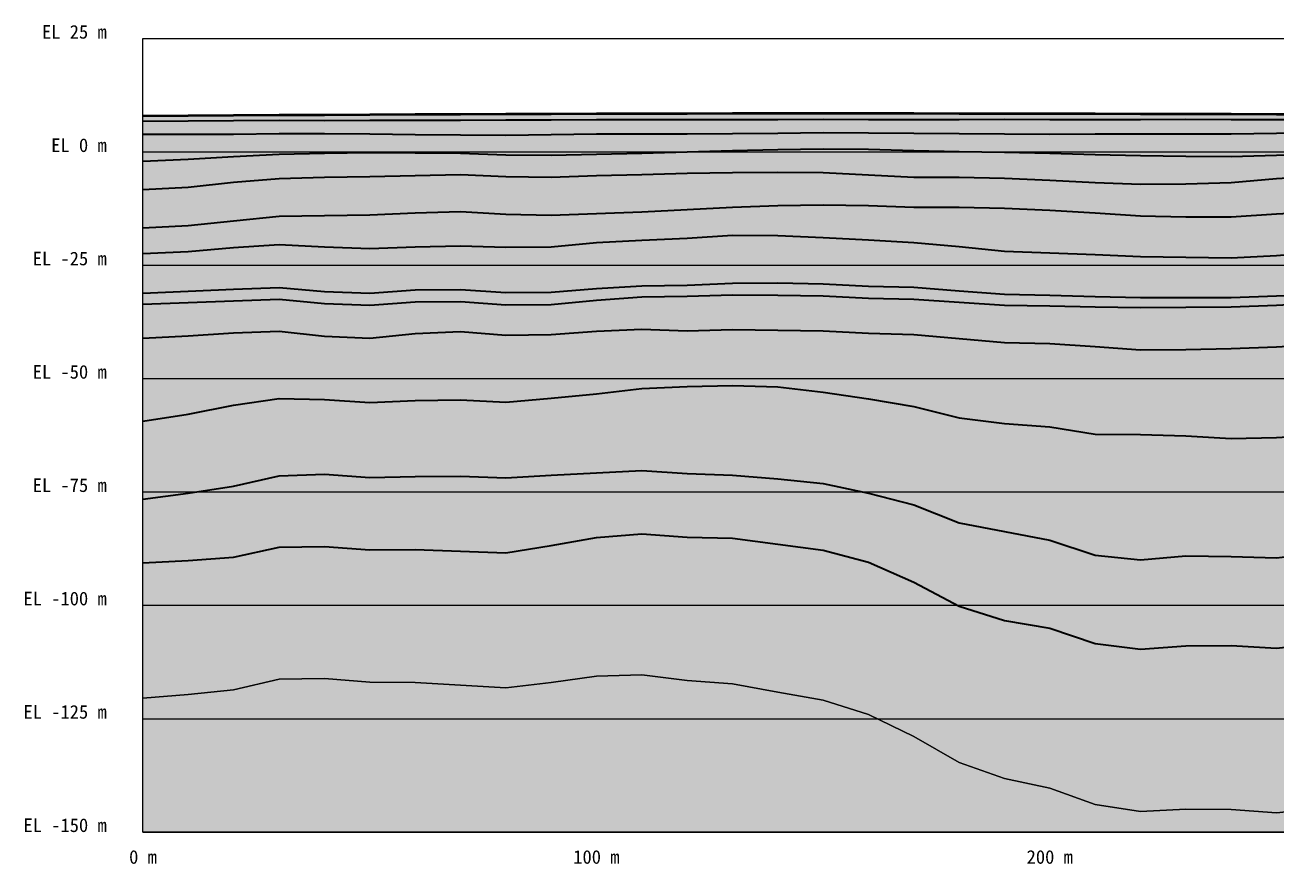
# Model space of a CAD drawing. Extents: x -26 to 2908, y -157 to 285.
# Drawn here: x -26 to 250.1, y -157 to 28 of the extents above; entities that cross this region are included whole.
import ezdxf
from ezdxf.enums import TextEntityAlignment as Align

# ---------------------------------------------------------------- set-up
doc = ezdxf.new("R2010")
doc.units = 0
doc.header["$MEASUREMENT"] = 0
for name, color, linetype, true_color in [('05_座標目盛', 7, 'Continuous', 0x969696), ('30_岩相カラー_01_表土・人工改変の可能性を含む表層（推定）', 7, 'Continuous', 0x9b805e), ('30_岩相カラー_02_有機質を含む粘土・シルト（推定）', 7, 'Continuous', 0x7f8b7a), ('30_岩相カラー_03_粘土質堆積物（推定）', 7, 'Continuous', 0x98a6a3), ('30_岩相カラー_04_シルト質堆積物（推定）', 7, 'Continuous', 0xaaa99d), ('30_岩相カラー_05_砂質堆積物（推定）', 7, 'Continuous', 0xd6bd76), ('30_岩相カラー_06_れきまじり砂（推定）', 7, 'Continuous', 0xbf9b69), ('30_岩相カラー_07_砂れき（推定）', 7, 'Continuous', 0xaa8564), ('30_岩相カラー_08_高有機質土（泥炭）（推定）', 7, 'Continuous', 0x665b45), ('30_岩相カラー_09_更新統の粘土質堆積物（推定）', 7, 'Continuous', 0x7d8988), ('30_岩相カラー_10_更新統の砂質堆積物（推定）', 7, 'Continuous', 0xb8a477), ('30_岩相カラー_11_更新統の砂れき質堆積物（推定）', 7, 'Continuous', 0x92765f), ('30_岩相カラー_12_更新統のシルト・粘土質堆積物（推定）', 7, 'Continuous', 0x747f7d), ('30_岩相カラー_13_更新統または下位の堆積物・表示基底（推定）', 7, 'Continuous', 0x666866)]:
    doc.layers.add(name, color=color, linetype=linetype, true_color=true_color)
for name, color, linetype in [('10_地表面', 7, 'Continuous'), ('20_岩相区分線_推定', 7, 'Continuous'), ('90_注記_共通', 7, 'Continuous')]:
    doc.layers.add(name, color=color, linetype=linetype)
doc.layers.add('19_ハッチ境界_非印刷', color=7, linetype='Continuous', true_color=0xffffff, plot=False)
doc.styles.add('MS_GOTHIC', font='MS Gothic.ttf')

msp = doc.modelspace()

# ---------------------------------------------------------------- hatches: boundary and pattern name
at = {"layer": '30_岩相カラー_01_表土・人工改変の可能性を含む表層（推定）', "linetype": 'Continuous', "true_color": 0x9b805e}
msp.add_hatch(color=45, dxfattribs=at).paths.add_polyline_path([(0, 8), (10, 8.06), (20, 8.12), (30, 8.17), (40, 8.22), (50, 8.28), (60, 8.32), (70, 8.37), (80, 8.41), (90, 8.44), (100, 8.47), (110, 8.5), (120, 8.52), (130, 8.53), (140, 8.54), (150, 8.54), (160, 8.54), (170, 8.53), (180, 8.52), (190, 8.51), (200, 8.49), (210, 8.46), (220, 8.44), (230, 8.41), (240, 8.38), (250, 8.35), (260, 8.32), (270, 8.29), (280, 8.26), (290, 8.24), (300, 8.21), (310, 8.19), (320, 8.18), (330, 8.17), (340, 8.16), (350, 8.16), (360, 8.16), (370, 8.17), (380, 8.18), (390, 8.2), (400, 8.23), (410, 8.26), (420, 8.29), (430, 8.33), (440, 8.38), (450, 8.42), (460, 8.48), (470, 8.53), (480, 8.58), (490, 8.64), (500, 8.7), (500, 7.62), (490, 7.61), (480, 7.59), (470, 7.53), (460, 7.45), (450, 7.37), (440, 7.32), (430, 7.34), (420, 7.25), (410, 7.17), (400, 7.13), (390, 7.08), (380, 7.05), (370, 7.03), (360, 6.97), (350, 6.97), (340, 7), (330, 7.03), (320, 7.03), (310, 7.03), (300, 7.04), (290, 7.07), (280, 7.07), (270, 7.11), (260, 7.15), (250, 7.16), (240, 7.17), (230, 7.21), (220, 7.2), (210, 7.18), (200, 7.16), (190, 7.21), (180, 7.2), (170, 7.19), (160, 7.18), (150, 7.22), (140, 7.2), (130, 7.19), (120, 7.19), (110, 7.14), (100, 7.13), (90, 7.09), (80, 7.07), (70, 7.03), (60, 7), (50, 6.98), (40, 6.96), (30, 6.98), (20, 6.92), (10, 6.86), (0, 6.81)])
at = {"layer": '30_岩相カラー_02_有機質を含む粘土・シルト（推定）', "linetype": 'Continuous', "true_color": 0x7f8b7a}
msp.add_hatch(color=8, dxfattribs=at).paths.add_polyline_path([(0, 6.81), (10, 6.86), (20, 6.92), (30, 6.98), (40, 6.96), (50, 6.98), (60, 7), (70, 7.03), (80, 7.07), (90, 7.09), (100, 7.13), (110, 7.14), (120, 7.19), (130, 7.19), (140, 7.2), (150, 7.22), (160, 7.18), (170, 7.19), (180, 7.2), (190, 7.21), (200, 7.16), (210, 7.18), (220, 7.2), (230, 7.21), (240, 7.17), (250, 7.16), (260, 7.15), (270, 7.11), (280, 7.07), (290, 7.07), (300, 7.04), (310, 7.03), (320, 7.03), (330, 7.03), (340, 7), (350, 6.97), (360, 6.97), (370, 7.03), (380, 7.05), (390, 7.08), (400, 7.13), (410, 7.17), (420, 7.25), (430, 7.34), (440, 7.32), (450, 7.37), (460, 7.45), (470, 7.53), (480, 7.59), (490, 7.61), (500, 7.62), (500, 5.45), (490, 5.39), (480, 5.29), (470, 5.18), (460, 5.07), (450, 4.83), (440, 4.7), (430, 4.74), (420, 4.76), (410, 4.7), (400, 4.57), (390, 4.47), (380, 4.46), (370, 4.51), (360, 4.49), (350, 4.5), (340, 4.52), (330, 4.56), (320, 4.64), (310, 4.75), (300, 4.64), (290, 4.58), (280, 4.47), (270, 4.33), (260, 4.22), (250, 4.14), (240, 4.03), (230, 3.97), (220, 3.98), (210, 4.01), (200, 3.94), (190, 3.98), (180, 4.04), (170, 4.16), (160, 4.24), (150, 4.26), (140, 4.18), (130, 4.07), (120, 4), (110, 3.97), (100, 3.99), (90, 3.86), (80, 3.72), (70, 3.76), (60, 3.83), (50, 4), (40, 4.07), (30, 4.06), (20, 3.96), (10, 3.9), (0, 3.93)])
at = {"layer": '30_岩相カラー_03_粘土質堆積物（推定）', "linetype": 'Continuous', "true_color": 0x98a6a3}
msp.add_hatch(color=253, dxfattribs=at).paths.add_polyline_path([(0, 3.93), (10, 3.9), (20, 3.96), (30, 4.06), (40, 4.07), (50, 4), (60, 3.83), (70, 3.76), (80, 3.72), (90, 3.86), (100, 3.99), (110, 3.97), (120, 4), (130, 4.07), (140, 4.18), (150, 4.26), (160, 4.24), (170, 4.16), (180, 4.04), (190, 3.98), (200, 3.94), (210, 4.01), (220, 3.98), (230, 3.97), (240, 4.03), (250, 4.14), (260, 4.22), (270, 4.33), (280, 4.47), (290, 4.58), (300, 4.64), (310, 4.75), (320, 4.64), (330, 4.56), (340, 4.52), (350, 4.5), (360, 4.49), (370, 4.51), (380, 4.46), (390, 4.47), (400, 4.57), (410, 4.7), (420, 4.76), (430, 4.74), (440, 4.7), (450, 4.83), (460, 5.07), (470, 5.18), (480, 5.29), (490, 5.39), (500, 5.45), (500, 0.24), (490, 0.55), (480, 0.94), (470, 1.1), (460, 1.34), (450, 1.33), (440, 1.3), (430, 1.25), (420, 1.13), (410, 1.02), (400, 0.85), (390, 0.79), (380, 0.79), (370, 0.83), (360, 0.84), (350, 0.81), (340, 0.82), (330, 0.7), (320, 0.6), (310, 0.48), (300, 0.34), (290, 0.2), (280, -0.09), (270, -0.4), (260, -0.61), (250, -0.7), (240, -0.97), (230, -0.91), (220, -0.78), (210, -0.55), (200, -0.29), (190, -0.02), (180, 0.13), (170, 0.35), (160, 0.62), (150, 0.66), (140, 0.51), (130, 0.34), (120, 0.04), (110, -0.26), (100, -0.45), (90, -0.7), (80, -0.6), (70, -0.28), (60, -0.18), (50, -0.1), (40, -0.26), (30, -0.51), (20, -1), (10, -1.56), (0, -2.02)])
at = {"layer": '30_岩相カラー_04_シルト質堆積物（推定）', "linetype": 'Continuous', "true_color": 0xaaa99d}
msp.add_hatch(color=253, dxfattribs=at).paths.add_polyline_path([(0, -2.02), (10, -1.56), (20, -1), (30, -0.51), (40, -0.26), (50, -0.1), (60, -0.18), (70, -0.28), (80, -0.6), (90, -0.7), (100, -0.45), (110, -0.26), (120, 0.04), (130, 0.34), (140, 0.51), (150, 0.66), (160, 0.62), (170, 0.35), (180, 0.13), (190, -0.02), (200, -0.29), (210, -0.55), (220, -0.78), (230, -0.91), (240, -0.97), (250, -0.7), (260, -0.61), (270, -0.4), (280, -0.09), (290, 0.2), (300, 0.34), (310, 0.48), (320, 0.6), (330, 0.7), (340, 0.82), (350, 0.81), (360, 0.84), (370, 0.83), (380, 0.79), (390, 0.79), (400, 0.85), (410, 1.02), (420, 1.13), (430, 1.25), (440, 1.3), (450, 1.33), (460, 1.34), (470, 1.1), (480, 0.94), (490, 0.55), (500, 0.24), (500, -6.2), (490, -5.6), (480, -5.21), (470, -4.98), (460, -4.69), (450, -4.32), (440, -3.74), (430, -3.27), (420, -3.02), (410, -2.77), (400, -3.01), (390, -3.02), (380, -3.1), (370, -3.3), (360, -3.3), (350, -3.08), (340, -2.96), (330, -3.13), (320, -3.19), (310, -3.3), (300, -3.66), (290, -3.79), (280, -4.09), (270, -4.63), (260, -5.23), (250, -5.85), (240, -6.73), (230, -7.02), (220, -7.1), (210, -6.71), (200, -6.24), (190, -5.77), (180, -5.58), (170, -5.53), (160, -5.07), (150, -4.56), (140, -4.45), (130, -4.54), (120, -4.67), (110, -5), (100, -5.16), (90, -5.58), (80, -5.43), (70, -4.97), (60, -5.18), (50, -5.42), (40, -5.59), (30, -5.84), (20, -6.69), (10, -7.76), (0, -8.31)])
at = {"layer": '30_岩相カラー_05_砂質堆積物（推定）', "linetype": 'Continuous', "true_color": 0xd6bd76}
msp.add_hatch(color=43, dxfattribs=at).paths.add_polyline_path([(0, -8.31), (10, -7.76), (20, -6.69), (30, -5.84), (40, -5.59), (50, -5.42), (60, -5.18), (70, -4.97), (80, -5.43), (90, -5.58), (100, -5.16), (110, -5), (120, -4.67), (130, -4.54), (140, -4.45), (150, -4.56), (160, -5.07), (170, -5.53), (180, -5.58), (190, -5.77), (200, -6.24), (210, -6.71), (220, -7.1), (230, -7.02), (240, -6.73), (250, -5.85), (260, -5.23), (270, -4.63), (280, -4.09), (290, -3.79), (300, -3.66), (310, -3.3), (320, -3.19), (330, -3.13), (340, -2.96), (350, -3.08), (360, -3.3), (370, -3.3), (380, -3.1), (390, -3.02), (400, -3.01), (410, -2.77), (420, -3.02), (430, -3.27), (440, -3.74), (450, -4.32), (460, -4.69), (470, -4.98), (480, -5.21), (490, -5.6), (500, -6.2), (500, -12.25), (490, -11.48), (480, -10.8), (470, -10.38), (460, -9.92), (450, -9.52), (440, -8.86), (430, -8.54), (420, -8.58), (410, -8.59), (400, -9.04), (390, -9.22), (380, -9.61), (370, -10.03), (360, -9.9), (350, -9.56), (340, -9.29), (330, -9.42), (320, -9.6), (310, -10.08), (300, -10.77), (290, -11.1), (280, -11.6), (270, -12.48), (260, -13.1), (250, -13.62), (240, -14.3), (230, -14.27), (220, -14.08), (210, -13.43), (200, -12.86), (190, -12.4), (180, -12.2), (170, -12.18), (160, -11.78), (150, -11.66), (140, -11.83), (130, -12.15), (120, -12.66), (110, -13.21), (100, -13.58), (90, -13.91), (80, -13.74), (70, -13.12), (60, -13.44), (50, -13.89), (40, -14), (30, -14.19), (20, -15.17), (10, -16.24), (0, -16.75)])
at = {"layer": '30_岩相カラー_06_れきまじり砂（推定）', "linetype": 'Continuous', "true_color": 0xbf9b69}
msp.add_hatch(color=33, dxfattribs=at).paths.add_polyline_path([(0, -16.75), (10, -16.24), (20, -15.17), (30, -14.19), (40, -14), (50, -13.89), (60, -13.44), (70, -13.12), (80, -13.74), (90, -13.91), (100, -13.58), (110, -13.21), (120, -12.66), (130, -12.15), (140, -11.83), (150, -11.66), (160, -11.78), (170, -12.18), (180, -12.2), (190, -12.4), (200, -12.86), (210, -13.43), (220, -14.08), (230, -14.27), (240, -14.3), (250, -13.62), (260, -13.1), (270, -12.48), (280, -11.6), (290, -11.1), (300, -10.77), (310, -10.08), (320, -9.6), (330, -9.42), (340, -9.29), (350, -9.56), (360, -9.9), (370, -10.03), (380, -9.61), (390, -9.22), (400, -9.04), (410, -8.59), (420, -8.58), (430, -8.54), (440, -8.86), (450, -9.52), (460, -9.92), (470, -10.38), (480, -10.8), (490, -11.48), (500, -12.25), (500, -18.4), (490, -17.87), (480, -17.58), (470, -17.16), (460, -16.64), (450, -16.16), (440, -15.45), (430, -15.18), (420, -15.29), (410, -15.45), (400, -16.12), (390, -16.47), (380, -17.09), (370, -17.7), (360, -17.7), (350, -17.45), (340, -17.29), (330, -17.96), (320, -18.07), (310, -18.62), (300, -19.52), (290, -19.65), (280, -20.04), (270, -20.93), (260, -22.01), (250, -22.81), (240, -23.32), (230, -23.21), (220, -23.03), (210, -22.64), (200, -22.25), (190, -21.85), (180, -20.85), (170, -19.95), (160, -19.4), (150, -18.84), (140, -18.45), (130, -18.38), (120, -19.04), (110, -19.46), (100, -19.98), (90, -20.89), (80, -21.01), (70, -20.68), (60, -20.93), (50, -21.31), (40, -20.92), (30, -20.44), (20, -21.1), (10, -21.94), (0, -22.36)])
at = {"layer": '30_岩相カラー_07_砂れき（推定）', "linetype": 'Continuous', "true_color": 0xaa8564}
msp.add_hatch(color=45, dxfattribs=at).paths.add_polyline_path([(0, -22.36), (10, -21.94), (20, -21.1), (30, -20.44), (40, -20.92), (50, -21.31), (60, -20.93), (70, -20.68), (80, -21.01), (90, -20.89), (100, -19.98), (110, -19.46), (120, -19.04), (130, -18.38), (140, -18.45), (150, -18.84), (160, -19.4), (170, -19.95), (180, -20.85), (190, -21.85), (200, -22.25), (210, -22.64), (220, -23.03), (230, -23.21), (240, -23.32), (250, -22.81), (260, -22.01), (270, -20.93), (280, -20.04), (290, -19.65), (300, -19.52), (310, -18.62), (320, -18.07), (330, -17.96), (340, -17.29), (350, -17.45), (360, -17.7), (370, -17.7), (380, -17.09), (390, -16.47), (400, -16.12), (410, -15.45), (420, -15.29), (430, -15.18), (440, -15.45), (450, -16.16), (460, -16.64), (470, -17.16), (480, -17.58), (490, -17.87), (500, -18.4), (500, -26.07), (490, -25.66), (480, -25.61), (470, -25.67), (460, -25.55), (450, -25.11), (440, -24.43), (430, -24.05), (420, -24.09), (410, -24.17), (400, -24.6), (390, -24.4), (380, -24.4), (370, -24.73), (360, -24.94), (350, -25.03), (340, -25.18), (330, -25.74), (320, -26.02), (310, -26.79), (300, -28.01), (290, -28.7), (280, -29.65), (270, -30.49), (260, -31.28), (250, -31.71), (240, -32.08), (230, -32.07), (220, -32.07), (210, -31.9), (200, -31.56), (190, -31.34), (180, -30.63), (170, -29.83), (160, -29.59), (150, -29.07), (140, -28.86), (130, -28.96), (120, -29.4), (110, -29.55), (100, -30.11), (90, -30.93), (80, -31.02), (70, -30.37), (60, -30.44), (50, -31.17), (40, -30.79), (30, -29.9), (20, -30.29), (10, -30.71), (0, -31.11)])
at = {"layer": '30_岩相カラー_08_高有機質土（泥炭）（推定）', "linetype": 'Continuous', "true_color": 0x665b45}
msp.add_hatch(color=251, dxfattribs=at).paths.add_polyline_path([(0, -31.11), (10, -30.71), (20, -30.29), (30, -29.9), (40, -30.79), (50, -31.17), (60, -30.44), (70, -30.37), (80, -31.02), (90, -30.93), (100, -30.11), (110, -29.55), (120, -29.4), (130, -28.96), (140, -28.86), (150, -29.07), (160, -29.59), (170, -29.83), (180, -30.63), (190, -31.34), (200, -31.56), (210, -31.9), (220, -32.07), (230, -32.07), (240, -32.08), (250, -31.71), (260, -31.28), (270, -30.49), (280, -29.65), (290, -28.7), (300, -28.01), (310, -26.79), (320, -26.02), (330, -25.74), (340, -25.18), (350, -25.03), (360, -24.94), (370, -24.73), (380, -24.4), (390, -24.4), (400, -24.6), (410, -24.17), (420, -24.09), (430, -24.05), (440, -24.43), (450, -25.11), (460, -25.55), (470, -25.67), (480, -25.61), (490, -25.66), (500, -26.07), (500, -27.92), (490, -27.57), (480, -27.67), (470, -27.79), (460, -27.66), (450, -27.2), (440, -26.5), (430, -26.01), (420, -25.97), (410, -26.08), (400, -26.49), (390, -26.21), (380, -26.15), (370, -26.55), (360, -26.83), (350, -26.93), (340, -27.06), (330, -27.6), (320, -27.88), (310, -28.64), (300, -29.82), (290, -30.5), (280, -31.47), (270, -32.37), (260, -33.25), (250, -33.76), (240, -34.18), (230, -34.21), (220, -34.29), (210, -34.19), (200, -33.91), (190, -33.81), (180, -33.1), (170, -32.45), (160, -32.22), (150, -31.72), (140, -31.55), (130, -31.5), (120, -31.79), (110, -31.96), (100, -32.69), (90, -33.61), (80, -33.69), (70, -32.97), (60, -33.02), (50, -33.77), (40, -33.42), (30, -32.48), (20, -32.82), (10, -33.23), (0, -33.57)])
at = {"layer": '30_岩相カラー_09_更新統の粘土質堆積物（推定）', "linetype": 'Continuous', "true_color": 0x7d8988}
msp.add_hatch(color=252, dxfattribs=at).paths.add_polyline_path([(0, -33.57), (10, -33.23), (20, -32.82), (30, -32.48), (40, -33.42), (50, -33.77), (60, -33.02), (70, -32.97), (80, -33.69), (90, -33.61), (100, -32.69), (110, -31.96), (120, -31.79), (130, -31.5), (140, -31.55), (150, -31.72), (160, -32.22), (170, -32.45), (180, -33.1), (190, -33.81), (200, -33.91), (210, -34.19), (220, -34.29), (230, -34.21), (240, -34.18), (250, -33.76), (260, -33.25), (270, -32.37), (280, -31.47), (290, -30.5), (300, -29.82), (310, -28.64), (320, -27.88), (330, -27.6), (340, -27.06), (350, -26.93), (360, -26.83), (370, -26.55), (380, -26.15), (390, -26.21), (400, -26.49), (410, -26.08), (420, -25.97), (430, -26.01), (440, -26.5), (450, -27.2), (460, -27.66), (470, -27.79), (480, -27.67), (490, -27.57), (500, -27.92), (500, -35.79), (490, -35.02), (480, -34.59), (470, -34.17), (460, -33.67), (450, -32.91), (440, -32.16), (430, -31.93), (420, -32.4), (410, -33.23), (400, -34.38), (390, -34.88), (380, -34.91), (370, -35.53), (360, -35.86), (350, -36.27), (340, -37.14), (330, -38.22), (320, -38.35), (310, -38.91), (300, -39.85), (290, -40.11), (280, -40.76), (270, -41.47), (260, -42.4), (250, -42.95), (240, -43.33), (230, -43.59), (220, -43.64), (210, -42.9), (200, -42.26), (190, -42.03), (180, -41.13), (170, -40.29), (160, -40), (150, -39.47), (140, -39.3), (130, -39.16), (120, -39.43), (110, -39.1), (100, -39.5), (90, -40.27), (80, -40.38), (70, -39.58), (60, -40.04), (50, -41.07), (40, -40.64), (30, -39.51), (20, -39.91), (10, -40.59), (0, -41.09)])
at = {"layer": '30_岩相カラー_10_更新統の砂質堆積物（推定）', "linetype": 'Continuous', "true_color": 0xb8a477}
msp.add_hatch(color=33, dxfattribs=at).paths.add_polyline_path([(0, -41.09), (10, -40.59), (20, -39.91), (30, -39.51), (40, -40.64), (50, -41.07), (60, -40.04), (70, -39.58), (80, -40.38), (90, -40.27), (100, -39.5), (110, -39.1), (120, -39.43), (130, -39.16), (140, -39.3), (150, -39.47), (160, -40), (170, -40.29), (180, -41.13), (190, -42.03), (200, -42.26), (210, -42.9), (220, -43.64), (230, -43.59), (240, -43.33), (250, -42.95), (260, -42.4), (270, -41.47), (280, -40.76), (290, -40.11), (300, -39.85), (310, -38.91), (320, -38.35), (330, -38.22), (340, -37.14), (350, -36.27), (360, -35.86), (370, -35.53), (380, -34.91), (390, -34.88), (400, -34.38), (410, -33.23), (420, -32.4), (430, -31.93), (440, -32.16), (450, -32.91), (460, -33.67), (470, -34.17), (480, -34.59), (490, -35.02), (500, -35.79), (500, -52.61), (490, -51.84), (480, -51.82), (470, -51.67), (460, -51.26), (450, -50.68), (440, -50.51), (430, -50.59), (420, -51.52), (410, -52.43), (400, -54.47), (390, -53.89), (380, -54.73), (370, -56.97), (360, -60.45), (350, -62.98), (340, -64.28), (330, -63.45), (320, -60.78), (310, -59.32), (300, -59.84), (290, -60.57), (280, -60.93), (270, -61.23), (260, -62.39), (250, -62.95), (240, -63.19), (230, -62.63), (220, -62.32), (210, -62.23), (200, -60.66), (190, -59.91), (180, -58.61), (170, -56.13), (160, -54.42), (150, -53.01), (140, -51.77), (130, -51.53), (120, -51.72), (110, -52.14), (100, -53.32), (90, -54.33), (80, -55.16), (70, -54.66), (60, -54.83), (50, -55.29), (40, -54.62), (30, -54.36), (20, -55.85), (10, -57.84), (0, -59.35)])
at = {"layer": '30_岩相カラー_11_更新統の砂れき質堆積物（推定）', "linetype": 'Continuous', "true_color": 0x92765f}
msp.add_hatch(color=35, dxfattribs=at).paths.add_polyline_path([(0, -59.35), (10, -57.84), (20, -55.85), (30, -54.36), (40, -54.62), (50, -55.29), (60, -54.83), (70, -54.66), (80, -55.16), (90, -54.33), (100, -53.32), (110, -52.14), (120, -51.72), (130, -51.53), (140, -51.77), (150, -53.01), (160, -54.42), (170, -56.13), (180, -58.61), (190, -59.91), (200, -60.66), (210, -62.23), (220, -62.32), (230, -62.63), (240, -63.19), (250, -62.95), (260, -62.39), (270, -61.23), (280, -60.93), (290, -60.57), (300, -59.84), (310, -59.32), (320, -60.78), (330, -63.45), (340, -64.28), (350, -62.98), (360, -60.45), (370, -56.97), (380, -54.73), (390, -53.89), (400, -54.47), (410, -52.43), (420, -51.52), (430, -50.59), (440, -50.51), (450, -50.68), (460, -51.26), (470, -51.67), (480, -51.82), (490, -51.84), (500, -52.61), (500, -84.85), (490, -84.74), (480, -84.11), (470, -82.1), (460, -78.96), (450, -76.67), (440, -74.06), (430, -73.48), (420, -73.17), (410, -72.8), (400, -74.93), (390, -74.01), (380, -74.64), (370, -76.5), (360, -80.76), (350, -83.71), (340, -84.67), (330, -83.84), (320, -80.98), (310, -80.25), (300, -81.62), (290, -82.82), (280, -83.69), (270, -84.89), (260, -88.33), (250, -89.49), (240, -89.22), (230, -89.05), (220, -89.94), (210, -88.95), (200, -85.61), (190, -83.71), (180, -81.8), (170, -77.83), (160, -75.26), (150, -73.15), (140, -72.1), (130, -71.27), (120, -70.92), (110, -70.25), (100, -70.75), (90, -71.27), (80, -71.91), (70, -71.52), (60, -71.57), (50, -71.81), (40, -71.08), (30, -71.45), (20, -73.72), (10, -75.25), (0, -76.59)])
at = {"layer": '30_岩相カラー_12_更新統のシルト・粘土質堆積物（推定）', "linetype": 'Continuous', "true_color": 0x747f7d}
msp.add_hatch(color=8, dxfattribs=at).paths.add_polyline_path([(0, -76.59), (10, -75.25), (20, -73.72), (30, -71.45), (40, -71.08), (50, -71.81), (60, -71.57), (70, -71.52), (80, -71.91), (90, -71.27), (100, -70.75), (110, -70.25), (120, -70.92), (130, -71.27), (140, -72.1), (150, -73.15), (160, -75.26), (170, -77.83), (180, -81.8), (190, -83.71), (200, -85.61), (210, -88.95), (220, -89.94), (230, -89.05), (240, -89.22), (250, -89.49), (260, -88.33), (270, -84.89), (280, -83.69), (290, -82.82), (300, -81.62), (310, -80.25), (320, -80.98), (330, -83.84), (340, -84.67), (350, -83.71), (360, -80.76), (370, -76.5), (380, -74.64), (390, -74.01), (400, -74.93), (410, -72.8), (420, -73.17), (430, -73.48), (440, -74.06), (450, -76.67), (460, -78.96), (470, -82.1), (480, -84.11), (490, -84.74), (500, -84.85), (500, -102.63), (490, -102.9), (480, -102.27), (470, -100.22), (460, -97.29), (450, -94.39), (440, -91.72), (430, -91.55), (420, -90.9), (410, -90.51), (400, -93.41), (390, -93.04), (380, -94.61), (370, -96.62), (360, -101.55), (350, -105.32), (340, -106.57), (330, -105.4), (320, -102.31), (310, -101.4), (300, -102.29), (290, -103.61), (280, -104.49), (270, -104.65), (260, -108.34), (250, -109.47), (240, -108.83), (230, -108.95), (220, -109.65), (210, -108.39), (200, -105.07), (190, -103.33), (180, -100.21), (170, -94.88), (160, -90.46), (150, -87.82), (140, -86.54), (130, -85.21), (120, -84.97), (110, -84.26), (100, -85.01), (90, -86.81), (80, -88.39), (70, -88.06), (60, -87.72), (50, -87.77), (40, -87.01), (30, -87.15), (20, -89.36), (10, -90.12), (0, -90.6)])
at = {"layer": '30_岩相カラー_13_更新統または下位の堆積物・表示基底（推定）', "linetype": 'Continuous', "true_color": 0x666866}
for points in [[(0, -90.6), (10, -90.12), (20, -89.36), (30, -87.15), (40, -87.01), (50, -87.77), (60, -87.72), (70, -88.06), (80, -88.39), (90, -86.81), (100, -85.01), (110, -84.26), (120, -84.97), (130, -85.21), (140, -86.54), (150, -87.82), (160, -90.46), (170, -94.88), (180, -100.21), (190, -103.33), (200, -105.07), (210, -108.39), (220, -109.65), (230, -108.95), (240, -108.83), (250, -109.47), (260, -108.34), (270, -104.65), (280, -104.49), (290, -103.61), (300, -102.29), (310, -101.4), (320, -102.31), (330, -105.4), (340, -106.57), (350, -105.32), (360, -101.55), (370, -96.62), (380, -94.61), (390, -93.04), (400, -93.41), (410, -90.51), (420, -90.9), (430, -91.55), (440, -91.72), (450, -94.39), (460, -97.29), (470, -100.22), (480, -102.27), (490, -102.9), (500, -102.63), (500, -130.01), (490, -129.89), (480, -129.04), (470, -126.92), (460, -124.06), (450, -121.36), (440, -119.03), (430, -119.31), (420, -119.21), (410, -119.46), (400, -123.06), (390, -123.43), (380, -125.77), (370, -128.56), (360, -134.23), (350, -138.72), (340, -140.63), (330, -140.04), (320, -137.45), (310, -136.96), (300, -138.17), (290, -139.73), (280, -140.77), (270, -141.01), (260, -144.71), (250, -145.78), (240, -145.02), (230, -144.98), (220, -145.46), (210, -143.93), (200, -140.3), (190, -138.22), (180, -134.7), (170, -128.95), (160, -124.06), (150, -120.94), (140, -119.16), (130, -117.31), (120, -116.56), (110, -115.36), (100, -115.65), (90, -117.02), (80, -118.22), (70, -117.59), (60, -117.03), (50, -116.94), (40, -116.12), (30, -116.31), (20, -118.66), (10, -119.67), (0, -120.5)], [(0, -120.5), (10, -119.67), (20, -118.66), (30, -116.31), (40, -116.12), (50, -116.94), (60, -117.03), (70, -117.59), (80, -118.22), (90, -117.02), (100, -115.65), (110, -115.36), (120, -116.56), (130, -117.31), (140, -119.16), (150, -120.94), (160, -124.06), (170, -128.95), (180, -134.7), (190, -138.22), (200, -140.3), (210, -143.93), (220, -145.46), (230, -144.98), (240, -145.02), (250, -145.78), (260, -144.71), (270, -141.01), (280, -140.77), (290, -139.73), (300, -138.17), (310, -136.96), (320, -137.45), (330, -140.04), (340, -140.63), (350, -138.72), (360, -134.23), (370, -128.56), (380, -125.77), (390, -123.43), (400, -123.06), (410, -119.46), (420, -119.21), (430, -119.31), (440, -119.03), (450, -121.36), (460, -124.06), (470, -126.92), (480, -129.04), (490, -129.89), (500, -130.01), (500, -150), (490, -150), (480, -150), (470, -150), (460, -150), (450, -150), (440, -150), (430, -150), (420, -150), (410, -150), (400, -150), (390, -150), (380, -150), (370, -150), (360, -150), (350, -150), (340, -150), (330, -150), (320, -150), (310, -150), (300, -150), (290, -150), (280, -150), (270, -150), (260, -150), (250, -150), (240, -150), (230, -150), (220, -150), (210, -150), (200, -150), (190, -150), (180, -150), (170, -150), (160, -150), (150, -150), (140, -150), (130, -150), (120, -150), (110, -150), (100, -150), (90, -150), (80, -150), (70, -150), (60, -150), (50, -150), (40, -150), (30, -150), (20, -150), (10, -150), (0, -150)]]:
    msp.add_hatch(color=251, dxfattribs=at).paths.add_polyline_path(points)

# ---------------------------------------------------------------- linework, layer by layer
at = {"layer": '05_座標目盛', "linetype": 'Continuous'}
for points in [[(0, 25), (500, 25)], [(0, -150), (0, 25)], [(0, 0), (500, 0)], [(0, -25), (500, -25)], [(0, -50), (500, -50)], [(0, -75), (500, -75)], [(0, -100), (500, -100)], [(0, -125), (500, -125)], [(0, -150), (500, -150)]]:
    msp.add_lwpolyline(points, dxfattribs=at)
at = {"layer": '10_地表面', "linetype": 'Continuous', "lineweight": 50}
msp.add_lwpolyline([(0, 8), (10, 8.06), (20, 8.12), (30, 8.17), (40, 8.22), (50, 8.28), (60, 8.32), (70, 8.37), (80, 8.41), (90, 8.44), (100, 8.47), (110, 8.5), (120, 8.52), (130, 8.53), (140, 8.54), (150, 8.54), (160, 8.54), (170, 8.53), (180, 8.52), (190, 8.51), (200, 8.49), (210, 8.46), (220, 8.44), (230, 8.41), (240, 8.38), (250, 8.35), (260, 8.32)], dxfattribs=at)
at = {"layer": '19_ハッチ境界_非印刷', "linetype": 'Continuous'}
for points in [[(260, 7.15), (250, 7.16), (240, 7.17), (230, 7.21), (220, 7.2), (210, 7.18), (200, 7.16), (190, 7.21), (180, 7.2), (170, 7.19), (160, 7.18), (150, 7.22), (140, 7.2), (130, 7.19), (120, 7.19), (110, 7.14), (100, 7.13), (90, 7.09), (80, 7.07), (70, 7.03), (60, 7), (50, 6.98), (40, 6.96), (30, 6.98), (20, 6.92), (10, 6.86), (0, 6.81), (0, 8), (10, 8.06), (20, 8.12), (30, 8.17), (40, 8.22), (50, 8.28), (60, 8.32), (70, 8.37), (80, 8.41), (90, 8.44), (100, 8.47), (110, 8.5), (120, 8.52), (130, 8.53), (140, 8.54), (150, 8.54), (160, 8.54), (170, 8.53), (180, 8.52), (190, 8.51), (200, 8.49), (210, 8.46), (220, 8.44), (230, 8.41), (240, 8.38), (250, 8.35), (260, 8.32)], [(260, 4.22), (250, 4.14), (240, 4.03), (230, 3.97), (220, 3.98), (210, 4.01), (200, 3.94), (190, 3.98), (180, 4.04), (170, 4.16), (160, 4.24), (150, 4.26), (140, 4.18), (130, 4.07), (120, 4), (110, 3.97), (100, 3.99), (90, 3.86), (80, 3.72), (70, 3.76), (60, 3.83), (50, 4), (40, 4.07), (30, 4.06), (20, 3.96), (10, 3.9), (0, 3.93), (0, 6.81), (10, 6.86), (20, 6.92), (30, 6.98), (40, 6.96), (50, 6.98), (60, 7), (70, 7.03), (80, 7.07), (90, 7.09), (100, 7.13), (110, 7.14), (120, 7.19), (130, 7.19), (140, 7.2), (150, 7.22), (160, 7.18), (170, 7.19), (180, 7.2), (190, 7.21), (200, 7.16), (210, 7.18), (220, 7.2), (230, 7.21), (240, 7.17), (250, 7.16), (260, 7.15)], [(260, -0.61), (250, -0.7), (240, -0.97), (230, -0.91), (220, -0.78), (210, -0.55), (200, -0.29), (190, -0.02), (180, 0.13), (170, 0.35), (160, 0.62), (150, 0.66), (140, 0.51), (130, 0.34), (120, 0.04), (110, -0.26), (100, -0.45), (90, -0.7), (80, -0.6), (70, -0.28), (60, -0.18), (50, -0.1), (40, -0.26), (30, -0.51), (20, -1), (10, -1.56), (0, -2.02), (0, 3.93), (10, 3.9), (20, 3.96), (30, 4.06), (40, 4.07), (50, 4), (60, 3.83), (70, 3.76), (80, 3.72), (90, 3.86), (100, 3.99), (110, 3.97), (120, 4), (130, 4.07), (140, 4.18), (150, 4.26), (160, 4.24), (170, 4.16), (180, 4.04), (190, 3.98), (200, 3.94), (210, 4.01), (220, 3.98), (230, 3.97), (240, 4.03), (250, 4.14), (260, 4.22)], [(260, -5.23), (250, -5.85), (240, -6.73), (230, -7.02), (220, -7.1), (210, -6.71), (200, -6.24), (190, -5.77), (180, -5.58), (170, -5.53), (160, -5.07), (150, -4.56), (140, -4.45), (130, -4.54), (120, -4.67), (110, -5), (100, -5.16), (90, -5.58), (80, -5.43), (70, -4.97), (60, -5.18), (50, -5.42), (40, -5.59), (30, -5.84), (20, -6.69), (10, -7.76), (0, -8.31), (0, -2.02), (10, -1.56), (20, -1), (30, -0.51), (40, -0.26), (50, -0.1), (60, -0.18), (70, -0.28), (80, -0.6), (90, -0.7), (100, -0.45), (110, -0.26), (120, 0.04), (130, 0.34), (140, 0.51), (150, 0.66), (160, 0.62), (170, 0.35), (180, 0.13), (190, -0.02), (200, -0.29), (210, -0.55), (220, -0.78), (230, -0.91), (240, -0.97), (250, -0.7), (260, -0.61)], [(260, -13.1), (250, -13.62), (240, -14.3), (230, -14.27), (220, -14.08), (210, -13.43), (200, -12.86), (190, -12.4), (180, -12.2), (170, -12.18), (160, -11.78), (150, -11.66), (140, -11.83), (130, -12.15), (120, -12.66), (110, -13.21), (100, -13.58), (90, -13.91), (80, -13.74), (70, -13.12), (60, -13.44), (50, -13.89), (40, -14), (30, -14.19), (20, -15.17), (10, -16.24), (0, -16.75), (0, -8.31), (10, -7.76), (20, -6.69), (30, -5.84), (40, -5.59), (50, -5.42), (60, -5.18), (70, -4.97), (80, -5.43), (90, -5.58), (100, -5.16), (110, -5), (120, -4.67), (130, -4.54), (140, -4.45), (150, -4.56), (160, -5.07), (170, -5.53), (180, -5.58), (190, -5.77), (200, -6.24), (210, -6.71), (220, -7.1), (230, -7.02), (240, -6.73), (250, -5.85), (260, -5.23)], [(260, -22.01), (250, -22.81), (240, -23.32), (230, -23.21), (220, -23.03), (210, -22.64), (200, -22.25), (190, -21.85), (180, -20.85), (170, -19.95), (160, -19.4), (150, -18.84), (140, -18.45), (130, -18.38), (120, -19.04), (110, -19.46), (100, -19.98), (90, -20.89), (80, -21.01), (70, -20.68), (60, -20.93), (50, -21.31), (40, -20.92), (30, -20.44), (20, -21.1), (10, -21.94), (0, -22.36), (0, -16.75), (10, -16.24), (20, -15.17), (30, -14.19), (40, -14), (50, -13.89), (60, -13.44), (70, -13.12), (80, -13.74), (90, -13.91), (100, -13.58), (110, -13.21), (120, -12.66), (130, -12.15), (140, -11.83), (150, -11.66), (160, -11.78), (170, -12.18), (180, -12.2), (190, -12.4), (200, -12.86), (210, -13.43), (220, -14.08), (230, -14.27), (240, -14.3), (250, -13.62), (260, -13.1)], [(260, -31.28), (250, -31.71), (240, -32.08), (230, -32.07), (220, -32.07), (210, -31.9), (200, -31.56), (190, -31.34), (180, -30.63), (170, -29.83), (160, -29.59), (150, -29.07), (140, -28.86), (130, -28.96), (120, -29.4), (110, -29.55), (100, -30.11), (90, -30.93), (80, -31.02), (70, -30.37), (60, -30.44), (50, -31.17), (40, -30.79), (30, -29.9), (20, -30.29), (10, -30.71), (0, -31.11), (0, -22.36), (10, -21.94), (20, -21.1), (30, -20.44), (40, -20.92), (50, -21.31), (60, -20.93), (70, -20.68), (80, -21.01), (90, -20.89), (100, -19.98), (110, -19.46), (120, -19.04), (130, -18.38), (140, -18.45), (150, -18.84), (160, -19.4), (170, -19.95), (180, -20.85), (190, -21.85), (200, -22.25), (210, -22.64), (220, -23.03), (230, -23.21), (240, -23.32), (250, -22.81), (260, -22.01)], [(260, -33.25), (250, -33.76), (240, -34.18), (230, -34.21), (220, -34.29), (210, -34.19), (200, -33.91), (190, -33.81), (180, -33.1), (170, -32.45), (160, -32.22), (150, -31.72), (140, -31.55), (130, -31.5), (120, -31.79), (110, -31.96), (100, -32.69), (90, -33.61), (80, -33.69), (70, -32.97), (60, -33.02), (50, -33.77), (40, -33.42), (30, -32.48), (20, -32.82), (10, -33.23), (0, -33.57), (0, -31.11), (10, -30.71), (20, -30.29), (30, -29.9), (40, -30.79), (50, -31.17), (60, -30.44), (70, -30.37), (80, -31.02), (90, -30.93), (100, -30.11), (110, -29.55), (120, -29.4), (130, -28.96), (140, -28.86), (150, -29.07), (160, -29.59), (170, -29.83), (180, -30.63), (190, -31.34), (200, -31.56), (210, -31.9), (220, -32.07), (230, -32.07), (240, -32.08), (250, -31.71), (260, -31.28)], [(260, -42.4), (250, -42.95), (240, -43.33), (230, -43.59), (220, -43.64), (210, -42.9), (200, -42.26), (190, -42.03), (180, -41.13), (170, -40.29), (160, -40), (150, -39.47), (140, -39.3), (130, -39.16), (120, -39.43), (110, -39.1), (100, -39.5), (90, -40.27), (80, -40.38), (70, -39.58), (60, -40.04), (50, -41.07), (40, -40.64), (30, -39.51), (20, -39.91), (10, -40.59), (0, -41.09), (0, -33.57), (10, -33.23), (20, -32.82), (30, -32.48), (40, -33.42), (50, -33.77), (60, -33.02), (70, -32.97), (80, -33.69), (90, -33.61), (100, -32.69), (110, -31.96), (120, -31.79), (130, -31.5), (140, -31.55), (150, -31.72), (160, -32.22), (170, -32.45), (180, -33.1), (190, -33.81), (200, -33.91), (210, -34.19), (220, -34.29), (230, -34.21), (240, -34.18), (250, -33.76), (260, -33.25)], [(260, -62.39), (250, -62.95), (240, -63.19), (230, -62.63), (220, -62.32), (210, -62.23), (200, -60.66), (190, -59.91), (180, -58.61), (170, -56.13), (160, -54.42), (150, -53.01), (140, -51.77), (130, -51.53), (120, -51.72), (110, -52.14), (100, -53.32), (90, -54.33), (80, -55.16), (70, -54.66), (60, -54.83), (50, -55.29), (40, -54.62), (30, -54.36), (20, -55.85), (10, -57.84), (0, -59.35), (0, -41.09), (10, -40.59), (20, -39.91), (30, -39.51), (40, -40.64), (50, -41.07), (60, -40.04), (70, -39.58), (80, -40.38), (90, -40.27), (100, -39.5), (110, -39.1), (120, -39.43), (130, -39.16), (140, -39.3), (150, -39.47), (160, -40), (170, -40.29), (180, -41.13), (190, -42.03), (200, -42.26), (210, -42.9), (220, -43.64), (230, -43.59), (240, -43.33), (250, -42.95), (260, -42.4)], [(260, -88.33), (250, -89.49), (240, -89.22), (230, -89.05), (220, -89.94), (210, -88.95), (200, -85.61), (190, -83.71), (180, -81.8), (170, -77.83), (160, -75.26), (150, -73.15), (140, -72.1), (130, -71.27), (120, -70.92), (110, -70.25), (100, -70.75), (90, -71.27), (80, -71.91), (70, -71.52), (60, -71.57), (50, -71.81), (40, -71.08), (30, -71.45), (20, -73.72), (10, -75.25), (0, -76.59), (0, -59.35), (10, -57.84), (20, -55.85), (30, -54.36), (40, -54.62), (50, -55.29), (60, -54.83), (70, -54.66), (80, -55.16), (90, -54.33), (100, -53.32), (110, -52.14), (120, -51.72), (130, -51.53), (140, -51.77), (150, -53.01), (160, -54.42), (170, -56.13), (180, -58.61), (190, -59.91), (200, -60.66), (210, -62.23), (220, -62.32), (230, -62.63), (240, -63.19), (250, -62.95), (260, -62.39)], [(260, -108.34), (250, -109.47), (240, -108.83), (230, -108.95), (220, -109.65), (210, -108.39), (200, -105.07), (190, -103.33), (180, -100.21), (170, -94.88), (160, -90.46), (150, -87.82), (140, -86.54), (130, -85.21), (120, -84.97), (110, -84.26), (100, -85.01), (90, -86.81), (80, -88.39), (70, -88.06), (60, -87.72), (50, -87.77), (40, -87.01), (30, -87.15), (20, -89.36), (10, -90.12), (0, -90.6), (0, -76.59), (10, -75.25), (20, -73.72), (30, -71.45), (40, -71.08), (50, -71.81), (60, -71.57), (70, -71.52), (80, -71.91), (90, -71.27), (100, -70.75), (110, -70.25), (120, -70.92), (130, -71.27), (140, -72.1), (150, -73.15), (160, -75.26), (170, -77.83), (180, -81.8), (190, -83.71), (200, -85.61), (210, -88.95), (220, -89.94), (230, -89.05), (240, -89.22), (250, -89.49), (260, -88.33)], [(260, -144.71), (250, -145.78), (240, -145.02), (230, -144.98), (220, -145.46), (210, -143.93), (200, -140.3), (190, -138.22), (180, -134.7), (170, -128.95), (160, -124.06), (150, -120.94), (140, -119.16), (130, -117.31), (120, -116.56), (110, -115.36), (100, -115.65), (90, -117.02), (80, -118.22), (70, -117.59), (60, -117.03), (50, -116.94), (40, -116.12), (30, -116.31), (20, -118.66), (10, -119.67), (0, -120.5), (0, -90.6), (10, -90.12), (20, -89.36), (30, -87.15), (40, -87.01), (50, -87.77), (60, -87.72), (70, -88.06), (80, -88.39), (90, -86.81), (100, -85.01), (110, -84.26), (120, -84.97), (130, -85.21), (140, -86.54), (150, -87.82), (160, -90.46), (170, -94.88), (180, -100.21), (190, -103.33), (200, -105.07), (210, -108.39), (220, -109.65), (230, -108.95), (240, -108.83), (250, -109.47), (260, -108.34)], [(260, -150), (250, -150), (240, -150), (230, -150), (220, -150), (210, -150), (200, -150), (190, -150), (180, -150), (170, -150), (160, -150), (150, -150), (140, -150), (130, -150), (120, -150), (110, -150), (100, -150), (90, -150), (80, -150), (70, -150), (60, -150), (50, -150), (40, -150), (30, -150), (20, -150), (10, -150), (0, -150), (0, -120.5), (10, -119.67), (20, -118.66), (30, -116.31), (40, -116.12), (50, -116.94), (60, -117.03), (70, -117.59), (80, -118.22), (90, -117.02), (100, -115.65), (110, -115.36), (120, -116.56), (130, -117.31), (140, -119.16), (150, -120.94), (160, -124.06), (170, -128.95), (180, -134.7), (190, -138.22), (200, -140.3), (210, -143.93), (220, -145.46), (230, -144.98), (240, -145.02), (250, -145.78), (260, -144.71)]]:
    msp.add_lwpolyline(points, dxfattribs=at)
at = {"layer": '20_岩相区分線_推定', "linetype": 'Continuous', "lineweight": 35}
for points in [[(0, 8), (10, 8.06), (20, 8.12), (30, 8.17), (40, 8.22), (50, 8.28), (60, 8.32), (70, 8.37), (80, 8.41), (90, 8.44), (100, 8.47), (110, 8.5), (120, 8.52), (130, 8.53), (140, 8.54), (150, 8.54), (160, 8.54), (170, 8.53), (180, 8.52), (190, 8.51), (200, 8.49), (210, 8.46), (220, 8.44), (230, 8.41), (240, 8.38), (250, 8.35), (260, 8.32)], [(0, 6.81), (10, 6.86), (20, 6.92), (30, 6.98), (40, 6.96), (50, 6.98), (60, 7), (70, 7.03), (80, 7.07), (90, 7.09), (100, 7.13), (110, 7.14), (120, 7.19), (130, 7.19), (140, 7.2), (150, 7.22), (160, 7.18), (170, 7.19), (180, 7.2), (190, 7.21), (200, 7.16), (210, 7.18), (220, 7.2), (230, 7.21), (240, 7.17), (250, 7.16), (260, 7.15)], [(0, 3.93), (10, 3.9), (20, 3.96), (30, 4.06), (40, 4.07), (50, 4), (60, 3.83), (70, 3.76), (80, 3.72), (90, 3.86), (100, 3.99), (110, 3.97), (120, 4), (130, 4.07), (140, 4.18), (150, 4.26), (160, 4.24), (170, 4.16), (180, 4.04), (190, 3.98), (200, 3.94), (210, 4.01), (220, 3.98), (230, 3.97), (240, 4.03), (250, 4.14), (260, 4.22)], [(0, -2.02), (10, -1.56), (20, -1), (30, -0.51), (40, -0.26), (50, -0.1), (60, -0.18), (70, -0.28), (80, -0.6), (90, -0.7), (100, -0.45), (110, -0.26), (120, 0.04), (130, 0.34), (140, 0.51), (150, 0.66), (160, 0.62), (170, 0.35), (180, 0.13), (190, -0.02), (200, -0.29), (210, -0.55), (220, -0.78), (230, -0.91), (240, -0.97), (250, -0.7), (260, -0.61)], [(0, -8.31), (10, -7.76), (20, -6.69), (30, -5.84), (40, -5.59), (50, -5.42), (60, -5.18), (70, -4.97), (80, -5.43), (90, -5.58), (100, -5.16), (110, -5), (120, -4.67), (130, -4.54), (140, -4.45), (150, -4.56), (160, -5.07), (170, -5.53), (180, -5.58), (190, -5.77), (200, -6.24), (210, -6.71), (220, -7.1), (230, -7.02), (240, -6.73), (250, -5.85), (260, -5.23)], [(0, -16.75), (10, -16.24), (20, -15.17), (30, -14.19), (40, -14), (50, -13.89), (60, -13.44), (70, -13.12), (80, -13.74), (90, -13.91), (100, -13.58), (110, -13.21), (120, -12.66), (130, -12.15), (140, -11.83), (150, -11.66), (160, -11.78), (170, -12.18), (180, -12.2), (190, -12.4), (200, -12.86), (210, -13.43), (220, -14.08), (230, -14.27), (240, -14.3), (250, -13.62), (260, -13.1)], [(0, -22.36), (10, -21.94), (20, -21.1), (30, -20.44), (40, -20.92), (50, -21.31), (60, -20.93), (70, -20.68), (80, -21.01), (90, -20.89), (100, -19.98), (110, -19.46), (120, -19.04), (130, -18.38), (140, -18.45), (150, -18.84), (160, -19.4), (170, -19.95), (180, -20.85), (190, -21.85), (200, -22.25), (210, -22.64), (220, -23.03), (230, -23.21), (240, -23.32), (250, -22.81), (260, -22.01)], [(0, -31.11), (10, -30.71), (20, -30.29), (30, -29.9), (40, -30.79), (50, -31.17), (60, -30.44), (70, -30.37), (80, -31.02), (90, -30.93), (100, -30.11), (110, -29.55), (120, -29.4), (130, -28.96), (140, -28.86), (150, -29.07), (160, -29.59), (170, -29.83), (180, -30.63), (190, -31.34), (200, -31.56), (210, -31.9), (220, -32.07), (230, -32.07), (240, -32.08), (250, -31.71), (260, -31.28)], [(0, -33.57), (10, -33.23), (20, -32.82), (30, -32.48), (40, -33.42), (50, -33.77), (60, -33.02), (70, -32.97), (80, -33.69), (90, -33.61), (100, -32.69), (110, -31.96), (120, -31.79), (130, -31.5), (140, -31.55), (150, -31.72), (160, -32.22), (170, -32.45), (180, -33.1), (190, -33.81), (200, -33.91), (210, -34.19), (220, -34.29), (230, -34.21), (240, -34.18), (250, -33.76), (260, -33.25)], [(0, -41.09), (10, -40.59), (20, -39.91), (30, -39.51), (40, -40.64), (50, -41.07), (60, -40.04), (70, -39.58), (80, -40.38), (90, -40.27), (100, -39.5), (110, -39.1), (120, -39.43), (130, -39.16), (140, -39.3), (150, -39.47), (160, -40), (170, -40.29), (180, -41.13), (190, -42.03), (200, -42.26), (210, -42.9), (220, -43.64), (230, -43.59), (240, -43.33), (250, -42.95), (260, -42.4)], [(0, -59.35), (10, -57.84), (20, -55.85), (30, -54.36), (40, -54.62), (50, -55.29), (60, -54.83), (70, -54.66), (80, -55.16), (90, -54.33), (100, -53.32), (110, -52.14), (120, -51.72), (130, -51.53), (140, -51.77), (150, -53.01), (160, -54.42), (170, -56.13), (180, -58.61), (190, -59.91), (200, -60.66), (210, -62.23), (220, -62.32), (230, -62.63), (240, -63.19), (250, -62.95), (260, -62.39)], [(0, -76.59), (10, -75.25), (20, -73.72), (30, -71.45), (40, -71.08), (50, -71.81), (60, -71.57), (70, -71.52), (80, -71.91), (90, -71.27), (100, -70.75), (110, -70.25), (120, -70.92), (130, -71.27), (140, -72.1), (150, -73.15), (160, -75.26), (170, -77.83), (180, -81.8), (190, -83.71), (200, -85.61), (210, -88.95), (220, -89.94), (230, -89.05), (240, -89.22), (250, -89.49), (260, -88.33)], [(0, -90.6), (10, -90.12), (20, -89.36), (30, -87.15), (40, -87.01), (50, -87.77), (60, -87.72), (70, -88.06), (80, -88.39), (90, -86.81), (100, -85.01), (110, -84.26), (120, -84.97), (130, -85.21), (140, -86.54), (150, -87.82), (160, -90.46), (170, -94.88), (180, -100.21), (190, -103.33), (200, -105.07), (210, -108.39), (220, -109.65), (230, -108.95), (240, -108.83), (250, -109.47), (260, -108.34)]]:
    msp.add_lwpolyline(points, dxfattribs=at)

# ---------------------------------------------------------------- texts
at = {"layer": '90_注記_共通', "linetype": 'Continuous', "style": 'MS_GOTHIC'}
for s, p in [('EL 25 m', (-8, 25)), ('EL 0 m', (-8, 0)), ('EL -25 m', (-8, -25)), ('EL -50 m', (-8, -50)), ('EL -75 m', (-8, -75)), ('EL -100 m', (-8, -100)), ('EL -125 m', (-8, -125)), ('EL -150 m', (-8, -150))]:
    msp.add_text(s, height=3, dxfattribs=at).set_placement(p, align=Align.RIGHT)
for s, p in [('0 m', (0, -157)), ('100 m', (100, -157)), ('200 m', (200, -157))]:
    msp.add_text(s, height=3, dxfattribs=at).set_placement(p, align=Align.CENTER)

doc.saveas('drawing.dxf')
